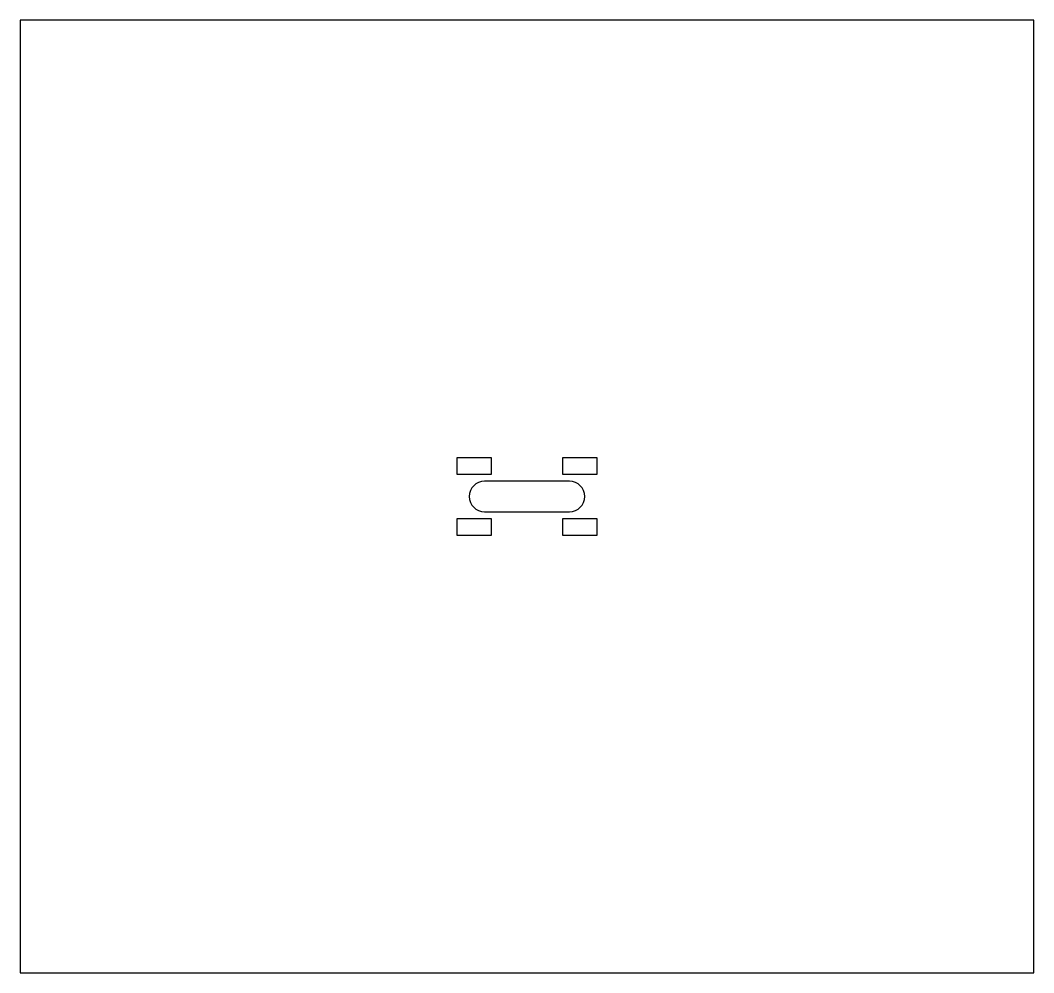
# Model space of a CAD drawing. Header units: millimetres. Extents: x -149 to 149, y -140 to 140.
import ezdxf

# ---------------------------------------------------------------- set-up
doc = ezdxf.new("R2010")
doc.units = ezdxf.units.MM
doc.layers.get('0').update_dxf_attribs({"linetype": 'CONTINUOUS'})

msp = doc.modelspace()

# ---------------------------------------------------------------- linework, layer by layer
for points in [[(149, 140), (-149, 140), (-149, -140), (149, -140)], [(-10.5, 11.5), (-10.5, 6.5), (-20.5, 6.5), (-20.5, 11.5)], [(20.5, 6.5), (10.5, 6.5), (10.5, 11.5), (20.5, 11.5)], [(-20.5, -6.5), (-10.5, -6.5), (-10.5, -11.5), (-20.5, -11.5)], [(10.5, -11.5), (10.5, -6.5), (20.5, -6.5), (20.5, -11.5)]]:
    msp.add_lwpolyline(points, close=True)
msp.add_lwpolyline([(12.5, -4.5, 1), (12.5, 4.5), (-12.5, 4.5, 1), (-12.5, -4.5)], format="xyb", close=True)

doc.saveas('drawing.dxf')
